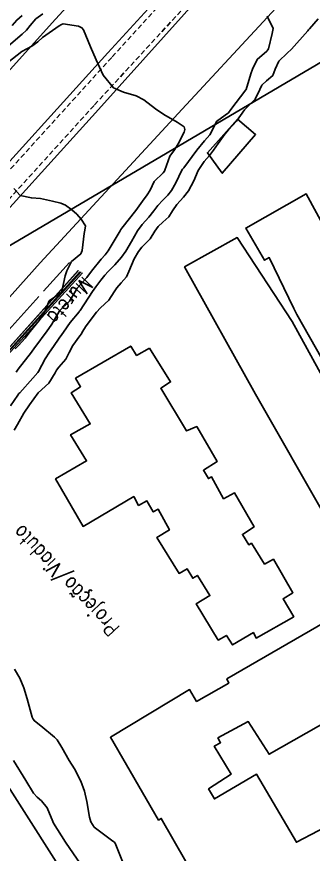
# Model space of a CAD drawing. Header units: metres. Extents: x 292545 to 299085, y 7450245 to 7463078.
# Drawn here: x 297081.5 to 297110.6, y 7452551.3 to 7452633.4 of the extents above; entities that cross this region are included whole.
import ezdxf

# ---------------------------------------------------------------- set-up
doc = ezdxf.new("R2010")
doc.units = ezdxf.units.M
for name, pattern in [('CONTINUO', [0]), ('DASHED', [0.75, 0.5, -0.25]), ('TRACEJADO', [8.7, 8, -0.7])]:
    doc.linetypes.add(name, pattern=pattern)
for name, color, linetype in [('Canteiro', 45, 'DASHED'), ('Curvas de Nivel 1m', 11, 'Continuous'), ('Curvas de Nivel 5m', 15, 'Continuous'), ('Edificações', 30, 'Continuous'), ('Linha Férrea', 20, 'Continuous'), ('MEIO-FIO', 45, 'Continuous'), ('MURETA', 30, 'Continuous'), ('TEXTO', 45, 'Continuous'), ('Vias Primárias', 230, 'Continuous')]:
    doc.layers.add(name, color=color, linetype=linetype)
doc.styles.add('ROMANS', font='romans', dxfattribs={"height": 0.2})

msp = doc.modelspace()

# ---------------------------------------------------------------- linework, layer by layer
at = {"layer": 'Canteiro'}
msp.add_lwpolyline([(296965.525, 7452477.315), (296980.082, 7452495.943), (296988.612, 7452506.559), (296999.797, 7452520.827), (297004.971, 7452526.862), (297014.274, 7452538.309), (297022.206, 7452548.543), (297032.439, 7452561.994), (297039.026, 7452570.042), (297054.387, 7452587.873), (297065.824, 7452601.647), (297076.904, 7452614.075), (297090.887, 7452629.507), (297104.906, 7452644.836), (297113.475, 7452654.545, 0.092628), (297117.862, 7452661.892, -0.917378), (297121.368, 7452658.425, -6.52555)], format="xyb", dxfattribs=at)
msp.add_lwpolyline([(297121.368, 7452658.425), (297102.189, 7452638.964), (297089.107, 7452624.746), (297076.369, 7452610.695), (297066.772, 7452600.093), (297053.03, 7452583.853), (297037.43, 7452564.766), (297025.145, 7452548.314), (297016.688, 7452535.786), (297008.023, 7452522.222), (297000.877, 7452510.482), (296993.249, 7452496.573), (296986.656, 7452484.456), (296979.126, 7452471.089), (296968.565, 7452452.39)], dxfattribs=at)
at = {"layer": 'Curvas de Nivel 1m', "flags": 128}
for points, elevation in [([(297084.08, 7452633.72), (297083.403, 7452633.226), (297082.844, 7452632.562), (297082.501, 7452632.123), (297082.055, 7452631.738), (297080.735, 7452630.59)], 686), ([(297080.918, 7452595.292), (297081.639, 7452596.344), (297081.736, 7452596.484), (297081.818, 7452596.577), (297083.103, 7452598.004), (297083.588, 7452598.551), (297083.664, 7452598.665), (297084.332, 7452599.887), (297084.734, 7452600.539), (297085.126, 7452601.101), (297085.704, 7452601.924), (297085.953, 7452602.283), (297086.115, 7452602.526), (297086.775, 7452603.466), (297087.642, 7452604.511), (297087.683, 7452604.562), (297087.734, 7452604.632), (297088.965, 7452606.492), (297089.29, 7452606.957), (297089.77, 7452607.598), (297090.167, 7452608.086), (297090.506, 7452608.473), (297091.132, 7452609.124), (297091.797, 7452609.856), (297092.218, 7452610.454), (297092.766, 7452611.394), (297093.371, 7452612.437), (297093.839, 7452613.061), (297094.48, 7452613.79), (297094.963, 7452614.419), (297095.351, 7452614.922), (297095.863, 7452615.454), (297096.336, 7452615.938), (297096.686, 7452616.402), (297097.12, 7452617.162), (297097.73, 7452618.392), (297097.795, 7452618.5), (297097.905, 7452618.638), (297099.197, 7452620.371), (297099.932, 7452621.261), (297100.445, 7452621.848), (297100.716, 7452622.352), (297101.127, 7452623.177), (297101.965, 7452623.785), (297102.276, 7452624.028), (297102.52, 7452624.332), (297103.993, 7452626.269), (297104.012, 7452626.291), (297104.019, 7452626.31), (297104.471, 7452627.85), (297104.637, 7452628.304), (297105.085, 7452629.247), (297106.041, 7452630.059), (297106.151, 7452630.18), (297106.2, 7452630.288), (297106.554, 7452631.789), (297106.678, 7452632.284), (297106.081, 7452633.507)], 686), ([(297082.078, 7452633.56), (297081.539, 7452633.11), (297081.083, 7452632.585)], 687), ([(297081.274, 7452592.905), (297081.602, 7452593.472), (297082.211, 7452594.571), (297082.786, 7452595.402), (297083.627, 7452596.55), (297083.643, 7452596.567), (297084.691, 7452597.501), (297085.307, 7452598.534), (297085.425, 7452598.772), (297085.669, 7452599.089), (297086.348, 7452599.852), (297086.667, 7452600.52), (297087.017, 7452601.192), (297087.708, 7452602.168), (297087.865, 7452602.354), (297087.96, 7452602.506), (297088.337, 7452603.119), (297089.354, 7452604.486), (297089.737, 7452604.905), (297090.561, 7452605.656), (297091.092, 7452606.467), (297091.355, 7452606.868), (297091.766, 7452607.341), (297092.276, 7452607.952), (297092.519, 7452608.449), (297093.051, 7452609.697), (297093.477, 7452610.435), (297093.809, 7452610.844), (297094.594, 7452611.65), (297095.076, 7452612.418), (297095.383, 7452612.869), (297095.842, 7452613.296), (297096.44, 7452613.811), (297096.811, 7452614.4), (297097.236, 7452615.019), (297097.866, 7452615.743), (297098.37, 7452616.383), (297098.901, 7452617.361), (297099.331, 7452618.369), (297099.912, 7452619.252), (297100.434, 7452619.838), (297100.811, 7452620.351), (297101.281, 7452620.995), (297101.939, 7452621.938), (297102.274, 7452622.335), (297103.081, 7452623.199), (297103.864, 7452624.312), (297103.974, 7452624.437), (297104.916, 7452625.369), (297105.362, 7452626.296), (297105.558, 7452626.736), (297106.006, 7452627.15), (297106.619, 7452627.679), (297106.857, 7452628.282), (297107.235, 7452629.074), (297108.039, 7452629.855), (297108.477, 7452630.263), (297110.061, 7452632.071), (297110.144, 7452632.157), (297110.219, 7452632.238), (297111.077, 7452633.231)], 687), ([(297081.382, 7452600.888), (297081.692, 7452601.193), (297082.363, 7452601.91), (297082.852, 7452602.563), (297083.724, 7452603.669), (297084.106, 7452604.169), (297084.269, 7452604.545), (297084.721, 7452605.568), (297085.76, 7452606.306), (297085.886, 7452606.403), (297085.94, 7452606.528), (297086.277, 7452608.023), (297086.454, 7452608.523), (297086.885, 7452609.426), (297087.8, 7452610.206), (297087.953, 7452610.508), (297088.14, 7452612.194), (297088.215, 7452612.504), (297088.273, 7452612.94), (297087.844, 7452613.575), (297087.411, 7452614.069), (297086.944, 7452614.514), (297086.297, 7452614.963), (297085.859, 7452615.152), (297085.031, 7452615.368), (297083.864, 7452615.61), (297082.969, 7452615.669), (297081.866, 7452615.909), (297081.231, 7452616.586)], 684), ([(297081.316, 7452569.476), (297081.834, 7452568.575), (297082.231, 7452567.633), (297082.537, 7452566.567), (297083.054, 7452564.773), (297083.138, 7452564.561), (297083.26, 7452564.398), (297083.888, 7452563.916), (297085.237, 7452562.806), (297085.487, 7452562.527), (297085.963, 7452561.785), (297086.67, 7452560.515), (297087.201, 7452559.684), (297087.825, 7452558.504), (297088.159, 7452557.514), (297088.39, 7452556.498), (297088.67, 7452554.973), (297088.793, 7452554.493), (297089.135, 7452553.99), (297090.961, 7452552.616), (297091.114, 7452552.504), (297091.144, 7452552.46), (297091.171, 7452552.401), (297091.951, 7452550.451)], 688), ([(297081.212, 7452560.512), (297082.406, 7452558.568), (297083.171, 7452557.325), (297083.517, 7452556.905), (297083.945, 7452556.548), (297084.507, 7452555.89), (297085.068, 7452554.531), (297085.141, 7452554.37), (297086.295, 7452552.518), (297087.101, 7452551.367), (297087.692, 7452550.504)], 689)]:
    msp.add_lwpolyline(points, dxfattribs=dict(at, elevation=elevation))
at = {"layer": 'Curvas de Nivel 5m', "elevation": 685, "flags": 128}
msp.add_lwpolyline([(297081.473, 7452598.582), (297081.544, 7452598.702), (297081.666, 7452598.869), (297082.982, 7452600.561), (297083.285, 7452600.96), (297083.697, 7452601.52), (297084.134, 7452602.119), (297084.456, 7452602.543), (297084.977, 7452603.281), (297085.683, 7452604.531), (297085.704, 7452604.56), (297085.734, 7452604.592), (297086.711, 7452605.558), (297087.3, 7452606.515), (297087.459, 7452606.811), (297087.763, 7452607.159), (297088.392, 7452607.882), (297088.849, 7452608.494), (297089.795, 7452609.667), (297090.188, 7452610.087), (297090.498, 7452610.473), (297090.985, 7452611.299), (297091.664, 7452612.462), (297091.73, 7452612.565), (297091.835, 7452612.702), (297093.2, 7452614.44), (297093.862, 7452615.354), (297094.324, 7452615.97), (297094.595, 7452616.423), (297095.018, 7452617.287), (297095.899, 7452618.123), (297096.022, 7452618.288), (297096.063, 7452618.408), (297096.539, 7452619.782), (297096.98, 7452620.399), (297097.351, 7452620.973), (297097.94, 7452622.118), (297097.997, 7452622.389), (297097.947, 7452622.633), (297097.25, 7452623.1), (297095.965, 7452623.855), (297095.123, 7452624.418), (297093.982, 7452625.301), (297093.236, 7452625.692), (297091.989, 7452626.03), (297091.027, 7452626.47), (297090.011, 7452627.713), (297089.636, 7452628.484), (297089.311, 7452629.206), (297088.759, 7452630.493), (297088.059, 7452632.138), (297087.921, 7452632.362), (297087.584, 7452632.507), (297086.066, 7452632.73), (297085.927, 7452632.67), (297085.698, 7452632.534), (297084.725, 7452631.875), (297084.052, 7452631.415), (297083.612, 7452630.989), (297083.02, 7452630.56), (297082.037, 7452630.023), (297080.199, 7452628.598)], dxfattribs=at)
at = {"layer": 'Edificações'}
for points in [[(297103.169, 7452623.39), (297100.216, 7452620.098), (297101.669, 7452618.085), (297104.946, 7452621.884)], [(297094.531, 7452600.945), (297093.274, 7452600.224), (297092.707, 7452601.144), (297087.298, 7452597.988), (297087.783, 7452597.152), (297086.86, 7452596.555), (297088.744, 7452593.508), (297086.816, 7452592.454), (297088.384, 7452589.881), (297085.33, 7452588.119), (297088.026, 7452583.467), (297093, 7452586.397), (297093.477, 7452585.529), (297094.294, 7452585.966), (297094.918, 7452584.884), (297095.4, 7452585.142), (297096.5, 7452583.122), (297095.254, 7452582.369), (297097.441, 7452578.858), (297098.226, 7452579.308), (297098.785, 7452578.377), (297099.248, 7452578.663), (297100.461, 7452576.678), (297099.125, 7452575.884), (297101.278, 7452572.318), (297102.081, 7452572.777), (297102.688, 7452571.844), (297104.735, 7452573.061), (297104.99, 7452572.521), (297108.677, 7452574.616), (297107.646, 7452576.376), (297108.606, 7452576.964), (297106.694, 7452580.249), (297105.83, 7452579.776), (297104.538, 7452581.81), (297104.269, 7452581.667), (297103.647, 7452582.681), (297104.789, 7452583.418), (297102.875, 7452586.76), (297101.814, 7452586.185), (297100.627, 7452588.322), (297100.327, 7452588.157), (297099.829, 7452588.972), (297101.168, 7452589.828), (297099.18, 7452593.256), (297098.158, 7452592.822), (297095.646, 7452597.005), (297096.603, 7452597.639)]]:
    msp.add_lwpolyline(points, close=True, dxfattribs=at)
for points in [[(297111.912, 7452612.338), (297109.887, 7452616.075), (297103.981, 7452612.713), (297105.826, 7452609.558), (297106.279, 7452609.826), (297108.695, 7452604.848), (297108.999, 7452604.252), (297116.316, 7452591.336)], [(297111.812, 7452574.125), (297102.127, 7452568.522), (297102.31, 7452568.11), (297099.157, 7452566.314), (297098.476, 7452567.464), (297090.713, 7452562.789), (297095.434, 7452554.681), (297095.698, 7452554.83), (297101.806, 7452544.165), (297110.193, 7452548.9), (297109.947, 7452549.373), (297115.114, 7452552.235)], [(297113.205, 7452554.722), (297108.953, 7452552.496), (297105.037, 7452559.17), (297100.913, 7452556.755), (297100.331, 7452557.736), (297102.554, 7452559.188), (297100.888, 7452561.907), (297101.519, 7452562.251), (297101.256, 7452562.731), (297104.226, 7452564.329), (297106.27, 7452561.131), (297115.932, 7452566.634)]]:
    msp.add_lwpolyline(points, dxfattribs=at)
at = {"layer": 'Linha Férrea', "linetype": 'Continuous'}
msp.add_lwpolyline([(297270.785, 7452365.652), (297241.957, 7452385.475), (297220.07, 7452401.743), (297195.854, 7452421.933), (297168.63, 7452447.244), (297138.755, 7452478.847), (297124.428, 7452495.755), (297112.875, 7452510.78), (297098.413, 7452531.153), (297087.228, 7452547.7), (297073.827, 7452568.722), (297049.217, 7452614.236), (297036.939, 7452641.432), (297028.122, 7452663.209), (297021.19, 7452683.486)], dxfattribs=at)
at = {"layer": 'MEIO-FIO', "linetype": 'TRACEJADO', "flags": 128}
msp.add_lwpolyline([(297055.332, 7452573.96), (297059.858, 7452579.351), (297065.515, 7452585.874), (297077.691, 7452599.371), (297086.706, 7452609.33)], dxfattribs=at)
at = {"layer": 'MURETA', "linetype": 'CONTINUO'}
for points in [[(297066.378, 7452585.108, 681.804), (297078.592, 7452598.603, 682.857), (297087.573, 7452608.57, 683.852)], [(297066.465, 7452585.04, 682.256), (297066.389, 7452585.118, 682.035), (297078.602, 7452598.59, 683.09), (297087.568, 7452608.544, 684.05)], [(297066.525, 7452584.998, 682.753), (297066.465, 7452585.04, 682.256), (297078.723, 7452598.492, 683.311), (297087.731, 7452608.443, 684.301)], [(297066.636, 7452584.897, 682.753), (297066.525, 7452584.998, 682.753), (297078.757, 7452598.455, 683.815), (297087.852, 7452608.419, 684.791)], [(297066.636, 7452584.897, 682.753), (297078.868, 7452598.354, 683.815), (297087.963, 7452608.317, 684.791)]]:
    msp.add_polyline3d(points, dxfattribs=at)
at = {"layer": 'TEXTO', "linetype": 'CONTINUO'}
msp.add_polyline3d([(297060.357, 7452598.962, 0), (297242.317, 7452706.213, 0)], dxfattribs=at)
at = {"layer": 'Vias Primárias'}
for points in [[(297109.996, 7452676.993, -0.213833), (297112.47, 7452668.548, -0.136008), (297109.205, 7452659.485), (297106.02, 7452655.867), (297095.532, 7452644.362), (297085.002, 7452632.844), (297075.931, 7452622.786), (297066.347, 7452612.209), (297057.75, 7452602.706), (297047.822, 7452591.145), (297030.842, 7452569.821), (297019.24, 7452555.346), (297010.212, 7452543.525), (296999.339, 7452529.945), (296991.039, 7452520.398), (296985.491, 7452513.214), (296978.734, 7452504.909), (296982.061, 7452511.109)], [(296965.424, 7452480.824), (296978.989, 7452496.551), (296988.154, 7452506.922), (296999.345, 7452521.198), (297004.522, 7452527.237), (297013.816, 7452538.672), (297021.742, 7452548.899), (297031.836, 7452562.344), (297038.434, 7452570.406), (297053.941, 7452588.251), (297065.219, 7452602.066), (297076.469, 7452614.466), (297090.454, 7452629.901), (297104.471, 7452645.227), (297113.036, 7452654.932, 0.091786)], [(297112.224, 7452648.593), (297102.299, 7452638.558), (297089.539, 7452624.352), (297076.803, 7452610.303), (297067.212, 7452599.707), (297053.479, 7452583.479), (297037.891, 7452564.406), (297025.622, 7452547.975), (297017.176, 7452535.465), (297008.519, 7452521.912), (297001.383, 7452510.189), (296993.762, 7452496.293), (296987.168, 7452484.173), (296979.636, 7452470.802), (296969.04, 7452452.043, 0.079616), (296967.319, 7452444.261)], [(297028.174, 7452499.292), (297025.255, 7452498.367, -0.308529), (297010.371, 7452502.835, -0.358229), (297010.449, 7452513.464), (297021.785, 7452531.735), (297034.719, 7452550.778), (297043.801, 7452561.917), (297058.473, 7452579.502), (297070.322, 7452594.239), (297083.811, 7452609.306), (297097.732, 7452624.366), (297113.629, 7452641.532)]]:
    msp.add_lwpolyline(points, format="xyb", dxfattribs=at)
msp.add_lwpolyline([(297117.907, 7452586.47), (297108.514, 7452603.56), (297103.147, 7452611.79), (297097.982, 7452608.905), (297104.925, 7452596.434), (297112.037, 7452584.015)], dxfattribs=at)

# ---------------------------------------------------------------- texts
at = {"layer": 'TEXTO', "style": 'ROMANS', "width": 0.8}
for s, rotation, p in [('Mureta', 227.33064, (297088.042, 7452608.047)), ('Projeção/Viaduto', 133.69418, (297091.726, 7452573.585))]:
    msp.add_text(s, height=1.5, rotation=rotation, dxfattribs=at).set_placement(p)

doc.saveas('drawing.dxf')
